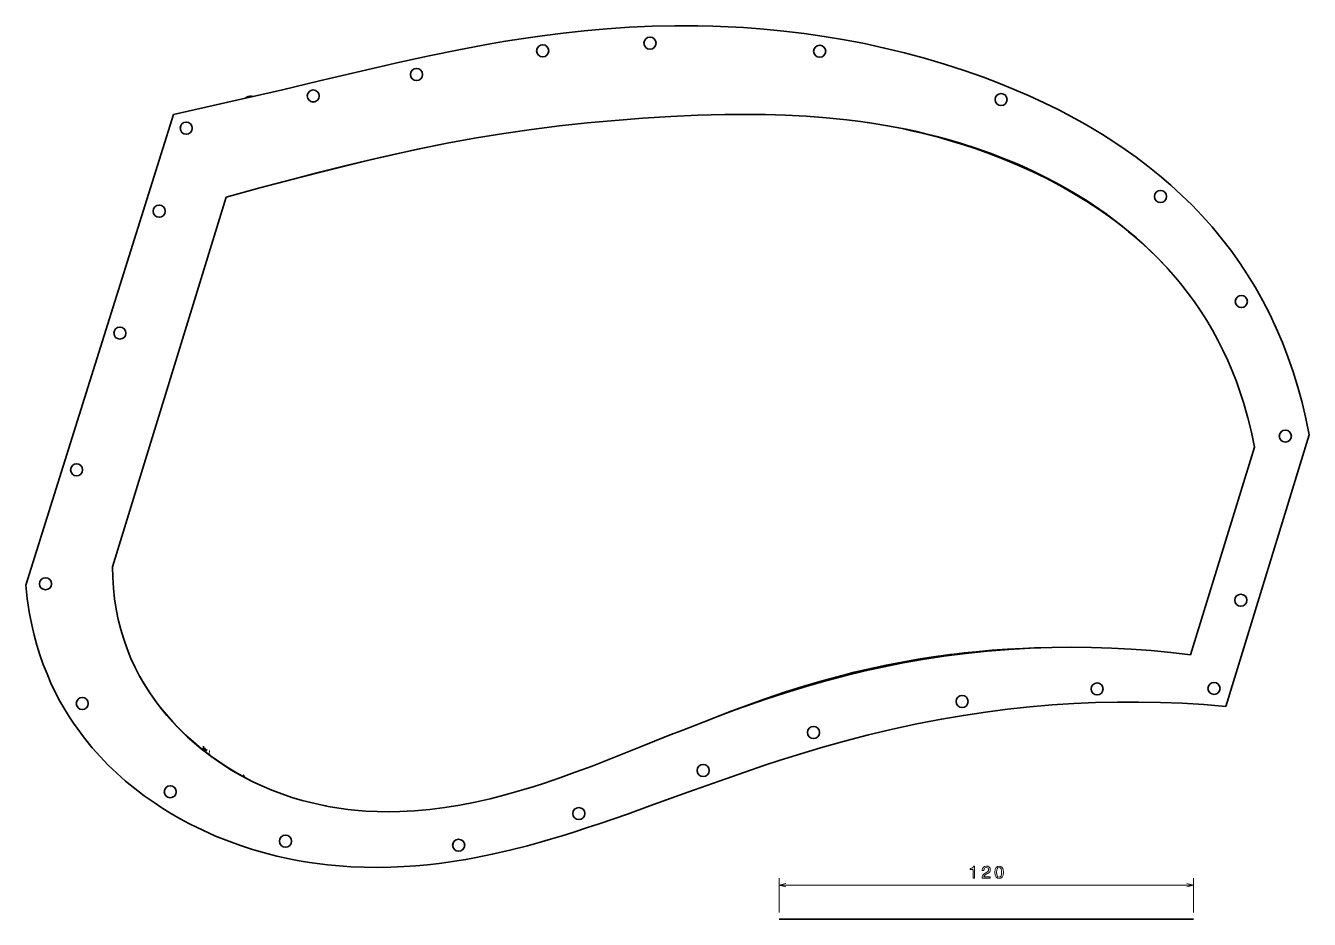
# Model space of a CAD drawing. Extents: x 26 to 398, y 13 to 272.
import ezdxf

# ---------------------------------------------------------------- set-up
doc = ezdxf.new("R2010")
doc.units = 0

msp = doc.modelspace()

# ---------------------------------------------------------------- linework, layer by layer
at = {"color": 7, "lineweight": 35, "ltscale": 0.01609}
msp.add_line((92.149658, 251.516846), (91.508789, 251.576202), dxfattribs=at)
at = {"color": 7, "lineweight": 35, "ltscale": 0.033118}
msp.add_line((109.963943, 249.961304), (108.642746, 250.057709), dxfattribs=at)
at = {"color": 7, "lineweight": 35}
for p, q in [((68.883469, 246.308258), (26.102787, 109.934608)), ((51.246105, 115.243652), (84.224747, 222.354462)), ((397.977875, 153.467651), (373.746277, 74.766304)), ((363.560333, 89.710365), (382.084839, 149.875809)), ((244.385635, 13.06678), (364.385651, 13.06678))]:
    msp.add_line(p, q, dxfattribs=at)
at = {"color": 7, "lineweight": 35, "ltscale": 0.028355}
msp.add_line((77.489914, 62.136639), (77.65477, 63.258789), dxfattribs=at)
at = {"color": 7, "lineweight": 35, "ltscale": 0.023937}
msp.add_line((77.898148, 61.814365), (78.037323, 62.761681), dxfattribs=at)
at = {"color": 7, "lineweight": 13, "ltscale": 0.022274}
msp.add_line((77.961212, 61.764992), (78.090714, 62.646484), dxfattribs=at)
at = {"color": 7, "lineweight": 13, "ltscale": 0.022335}
msp.add_line((78.150864, 61.617073), (78.280716, 62.500969), dxfattribs=at)
at = {"color": 7, "lineweight": 35, "ltscale": 0.018475}
msp.add_line((78.276581, 61.519516), (78.383987, 62.250656), dxfattribs=at)
at = {"color": 7, "lineweight": 13, "ltscale": 0.009097}
msp.add_line((78.599777, 61.941956), (78.652679, 62.301964), dxfattribs=at)
at = {"color": 7, "lineweight": 13, "ltscale": 0.022958}
msp.add_line((79.233353, 61.060593), (79.366852, 61.969177), dxfattribs=at)
at = {"color": 7, "lineweight": 35, "ltscale": 0.004569}
msp.add_line((79.322098, 60.723289), (79.348663, 60.904102), dxfattribs=at)
at = {"color": 7, "lineweight": 35, "ltscale": 0.005616}
msp.add_line((112.918991, 45.942043), (112.979752, 46.158321), dxfattribs=at)
at = {"color": 7, "lineweight": 13, "ltscale": 0.003448}
msp.add_line((112.925247, 45.940826), (112.962555, 46.073586), dxfattribs=at)
at = {"color": 7, "lineweight": 13, "ltscale": 0.038755}
msp.add_line((149.811417, 34.206985), (150.230728, 35.699379), dxfattribs=at)
at = {"color": 7, "lineweight": 13, "ltscale": 0.247754}
for p, q in [((244.385635, 15.06678), (244.385635, 24.976952)), ((364.385651, 15.06678), (364.385651, 24.976952))]:
    msp.add_line(p, q, dxfattribs=at)
at = {"color": 7, "lineweight": 13}
msp.add_line((244.385635, 22.976952), (364.385651, 22.976952), dxfattribs=at)
at = {"color": 7, "lineweight": 35}
for points in [[(68.883469, 246.308258), (84.693039, 249.810516), (100.488556, 253.45105), (111.25499, 255.985748), (122.021255, 258.519501), (130.349533, 260.444305), (134.515854, 261.38562), (143.035507, 263.24585), (151.567642, 264.994965), (156.099579, 265.867157), (160.636887, 266.695313), (165.149094, 267.470337), (169.667923, 268.194489), (175.725281, 269.077942), (181.797012, 269.856781), (187.884338, 270.524323), (194.424911, 271.108978), (200.985428, 271.551941), (207.566269, 271.847137), (214.167374, 271.989136), (217.475327, 272.001099), (220.78804, 271.973022), (225.212021, 271.872314), (229.643509, 271.698242), (234.081711, 271.449768), (239.915543, 271.009033), (245.75679, 270.436279), (251.60231, 269.729645), (257.448364, 268.887329), (263.290497, 267.907684), (269.123596, 266.789154), (274.941833, 265.530212), (280.738525, 264.129303), (286.521606, 262.580658), (292.267242, 260.8862), (297.966309, 259.044373), (300.795349, 258.067688), (303.609039, 257.053528), (308.075836, 255.352448), (312.494568, 253.554108), (316.85965, 251.657654), (321.165405, 249.662262), (325.406128, 247.567108), (330.091949, 245.089813), (332.398682, 243.80307), (334.679932, 242.48407), (338.051849, 240.444794), (341.360809, 238.332245), (344.603516, 236.145905), (347.776733, 233.885376), (351.217285, 231.286224), (354.564087, 228.594421), (357.813263, 225.809509), (360.96109, 222.931), (364.00415, 219.958466), (366.93924, 216.89151), (369.812439, 213.672974), (372.568237, 210.355957), (375.204224, 206.940125), (377.718445, 203.425232), (380.1091, 199.811066), (382.374756, 196.097412), (384.51416, 192.284149), (386.526337, 188.371124), (388.410461, 184.358246), (390.165894, 180.245422), (391.792175, 176.032623), (393.288971, 171.719788), (394.656036, 167.306885), (395.89325, 162.7939), (397.000549, 158.180817), (397.977875, 153.467651)], [(91.509109, 251.576202), (91.048325, 251.569214), (90.518036, 251.435883), (90.027603, 251.180328), (89.732193, 250.95755)], [(382.084839, 149.875809), (381.198853, 154.1754), (380.173218, 158.380035), (379.608063, 160.446747), (379.008026, 162.489716), (377.975464, 165.709076), (376.85379, 168.86763), (375.643127, 171.965332), (374.34375, 175.002167), (372.955963, 177.978058), (371.480194, 180.892944), (369.916931, 183.746704), (368.266876, 186.539246), (366.530762, 189.270416), (364.709503, 191.940048), (363.531616, 193.572968), (362.32135, 195.181854), (361.072388, 196.774933), (359.791382, 198.343597), (357.141907, 201.39949), (354.915009, 203.793335), (352.610382, 206.123016), (350.230194, 208.388153), (347.776886, 210.588287), (345.536835, 212.489044), (343.242981, 214.33783), (340.897278, 216.134308), (339.105225, 217.447144), (337.286072, 218.730225), (333.570221, 221.206787), (329.757172, 223.563049), (325.854736, 225.798218), (321.870697, 227.911621), (317.812958, 229.902802), (313.781677, 231.731293), (309.694733, 233.442657), (305.559204, 235.03717), (301.382019, 236.51532), (297.169739, 237.878021), (293.637268, 238.92627), (290.088226, 239.896057), (286.525757, 240.788483), (283.862305, 241.404358), (281.194153, 241.978577), (278.491425, 242.517731), (275.785919, 243.015747), (271.849335, 243.668182), (267.910797, 244.238525), (263.972107, 244.730011), (261.018768, 245.049042), (258.066467, 245.327301), (252.166183, 245.768066), (246.272507, 246.065674), (240.385483, 246.233673), (234.504196, 246.285278), (228.627213, 246.233063), (224.710709, 246.14624), (220.794846, 246.021393), (212.963242, 245.667664), (204.900589, 245.171722), (196.837051, 244.550415), (188.775742, 243.804993), (180.721603, 242.931641), (172.680542, 241.923737), (164.658661, 240.774231), (156.661438, 239.477936), (148.692871, 238.033752), (141.122055, 236.523621), (133.578186, 234.894867), (126.25029, 233.208771), (118.942093, 231.4422), (111.268173, 229.515167), (103.60762, 227.535919), (93.909363, 224.970947), (84.224747, 222.354462)], [(275.788177, 243.01532), (280.057861, 242.164825), (282.76709, 241.572876), (285.470978, 240.940369), (288.133392, 240.275848), (290.791016, 239.57016), (294.350311, 238.556763), (297.897125, 237.466461), (301.427277, 236.298309), (305.440582, 234.865204), (309.419922, 233.328156), (313.556793, 231.600464), (317.653412, 229.75058), (321.707031, 227.773926), (325.713745, 225.66571), (329.668518, 223.420807), (333.565277, 221.033966), (335.489777, 219.785553), (337.397003, 218.499603), (340.396362, 216.372162), (342.173828, 215.046387), (343.928009, 213.686981), (345.633545, 212.313538), (347.313293, 210.907623), (349.526703, 208.968201), (351.691406, 206.967407), (353.807312, 204.902313), (356.152618, 202.47287), (357.137939, 201.40387)], [(103.603165, 227.53476), (114.723206, 230.366669), (125.133377, 232.89801), (132.37468, 234.574097), (139.647873, 236.174652), (148.691711, 238.033508)], [(363.560333, 89.710365), (357.845856, 90.381195), (352.123444, 90.929085), (346.393158, 91.354019), (340.655304, 91.655937), (334.910461, 91.834747), (329.159546, 91.890297), (323.4039, 91.822334), (317.143005, 91.607918), (310.881989, 91.246574), (304.624725, 90.737778), (298.375671, 90.081161), (292.139526, 89.276688), (285.921204, 88.324776), (280.343964, 87.342857), (274.788483, 86.243683), (269.257935, 85.029175), (263.755096, 83.701965), (258.282349, 82.265488), (252.238907, 80.546524), (246.236252, 78.705368), (240.274612, 76.75103), (236.094467, 75.310539), (231.933334, 73.823471), (227.264847, 72.097855), (222.616318, 70.327141), (216.466293, 67.920341), (212.377823, 66.291527), (204.212997, 63.009834), (195.014908, 59.350063), (190.180435, 57.481285), (185.324127, 55.665512), (180.87883, 54.07254), (176.406677, 52.550346), (173.397232, 51.577827), (170.373413, 50.647026), (167.695847, 49.864491), (165.006256, 49.120392), (160.674866, 48.016296), (156.311905, 47.029858), (151.918137, 46.172962), (147.495285, 45.457535), (143.1689, 44.90881), (140.979416, 44.690624), (138.785172, 44.51347), (136.623199, 44.380589), (134.457932, 44.289978), (131.178162, 44.236012), (127.895477, 44.285751), (124.613098, 44.443123), (121.334534, 44.711792), (119.40329, 44.923916), (117.475555, 45.176601), (115.596069, 45.463268), (113.721634, 45.789742), (111.202744, 46.293987), (108.696915, 46.872482), (106.206558, 47.526031), (103.242035, 48.410244), (100.307877, 49.404137), (97.408813, 50.50798), (94.549774, 51.721569), (91.735916, 53.044197), (88.620667, 54.666603), (85.57782, 56.423767), (82.615601, 58.312325), (79.742371, 60.328239), (76.966553, 62.466957), (74.296555, 64.723511), (73.003815, 65.894333), (71.740601, 67.092628), (70.103973, 68.731918), (68.52388, 70.417221), (67.002579, 72.146919), (65.257599, 74.278946), (63.603832, 76.469994), (62.044506, 78.717529), (60.582623, 81.019203), (59.22086, 83.372879), (57.851505, 85.9991), (56.606808, 88.682938), (55.488888, 91.422699), (54.499439, 94.21701), (53.639782, 97.064812), (52.910908, 99.965294), (52.313541, 102.917885), (51.848141, 105.922195), (51.515018, 108.978004), (51.31432, 112.085175), (51.246105, 115.243652)], [(373.746277, 74.766304), (367.444977, 75.278381), (361.146881, 75.659088), (354.852081, 75.908447), (348.560699, 76.026497), (342.273102, 76.013336), (335.989777, 75.86911), (329.711487, 75.594055), (323.439331, 75.188469), (317.001923, 74.636154), (310.574432, 73.947044), (304.159119, 73.122025), (297.758484, 72.162315), (291.375122, 71.069672), (287.837219, 70.406044), (284.305847, 69.702606), (277.264374, 68.178688), (270.25354, 66.503624), (263.275665, 64.684662), (256.332153, 62.730804), (249.423447, 60.653061), (244.697769, 59.160851), (239.987534, 57.621269), (234.430405, 55.745132), (228.891251, 53.820518), (217.890274, 49.886143), (206.913864, 45.910824), (200.404083, 43.584705), (192.244461, 40.758316), (188.560181, 39.529552), (184.866013, 38.334892), (181.531631, 37.293232), (178.187134, 36.287369), (174.83168, 35.321217), (171.464478, 34.398674), (166.39035, 33.105171), (161.28685, 31.931656), (156.153229, 30.891045), (153.575119, 30.424545), (150.989594, 29.995998), (148.464447, 29.61655), (145.932648, 29.275944), (142.547073, 28.884571), (139.151062, 28.567822), (135.745667, 28.328743), (131.904953, 28.156261), (128.056107, 28.089771), (124.201584, 28.133026), (120.344223, 28.289532), (118.082489, 28.435276), (115.821548, 28.621677), (113.585251, 28.846775), (111.351242, 29.112785), (108.362167, 29.534283), (105.380722, 30.031174), (102.409088, 30.604374), (98.859375, 31.394032), (95.331497, 32.295761), (91.830063, 33.310329), (88.360001, 34.438179), (84.926529, 35.679398), (81.138275, 37.200874), (77.410904, 38.862812), (73.75296, 40.663799), (71.952774, 41.615883), (70.173279, 42.602016), (67.834747, 43.969326), (65.537659, 45.395943), (63.284702, 46.8811), (60.457127, 48.87532), (57.712368, 50.963238), (55.055813, 53.143066), (52.492603, 55.413025), (50.02763, 57.771366), (47.665462, 60.216423), (45.410313, 62.746635), (43.131611, 65.531937), (42.039181, 66.961578), (40.979679, 68.414459), (39.956158, 69.886513), (38.966175, 71.381378), (37.450863, 73.82357), (36.023762, 76.323517), (34.68594, 78.880829), (33.43832, 81.495163), (32.281643, 84.166229), (31.216526, 86.893799), (30.243465, 89.677689), (29.362835, 92.517754), (28.574909, 95.413887), (27.879902, 98.36602), (27.492764, 100.239517), (27.141994, 102.134857), (26.54961, 105.991058), (26.102787, 109.934608)], [(222.61824, 70.327904), (226.324081, 71.785912), (230.503616, 73.391045), (234.692947, 74.951538), (240.297531, 76.95298), (245.924515, 78.852226), (251.570389, 80.637421), (256.829102, 82.185417), (263.015839, 83.859268), (266.109558, 84.635323), (269.203644, 85.370377), (272.298035, 86.064278), (275.392761, 86.716988), (278.487762, 87.328575), (281.582886, 87.899208), (284.677887, 88.429138), (287.77243, 88.918686), (293.95816, 89.778313), (294.397766, 89.83345)], [(294.397766, 89.83345), (297.945007, 90.249886), (301.487549, 90.615807), (306.0401, 91.014359), (310.549561, 91.331131), (315.014801, 91.569679), (318.341431, 91.699905), (323.4039, 91.822334)], [(59.17432, 83.457497), (60.335819, 81.441818), (61.689899, 79.283371), (63.33485, 76.885735), (65.062134, 74.584091), (66.868515, 72.372162), (68.750565, 70.245872), (70.163452, 68.753197), (71.611969, 67.304718), (73.129196, 65.868042), (74.676071, 64.480606), (77.151947, 62.406738), (79.695328, 60.445496), (82.303543, 58.593948), (84.972275, 56.851402), (86.85878, 55.705353), (88.769653, 54.612579), (91.736374, 53.043991)]]:
    msp.add_lwpolyline(points, dxfattribs=at)
at = {"color": 7, "lineweight": 13}
for points in [[(300.558868, 24.976952), (301.017792, 24.976952), (301.017792, 28.502167), (300.674835, 28.502167), (300.584076, 28.19453), (300.402527, 27.987759), (300.125153, 27.866722), (299.741852, 27.826374), (299.741852, 27.468307), (300.558868, 27.468307)], [(303.155121, 24.976952), (305.56073, 24.976952), (305.56073, 25.410667), (303.659424, 25.410667), (303.76535, 25.647701), (303.946899, 25.844387), (304.506683, 26.202457), (304.80423, 26.353752), (305.137085, 26.57061), (305.374115, 26.822773), (305.510284, 27.120323), (305.56073, 27.458221), (305.475006, 27.881851), (305.237976, 28.214703), (304.874847, 28.426517), (304.405823, 28.502167), (303.921692, 28.416431), (303.553528, 28.179401), (303.316498, 27.801159), (303.235809, 27.30188), (303.235809, 27.231274), (303.694733, 27.231274), (303.694733, 27.271622), (303.740112, 27.614559), (303.876282, 27.866722), (304.09314, 28.028103), (304.380615, 28.08358), (304.673126, 28.033146), (304.889984, 27.907066), (305.031189, 27.710381), (305.081635, 27.463264), (305.046326, 27.231274), (304.9505, 27.034588), (304.789124, 26.863117), (304.5672, 26.711823), (304.269653, 26.550438), (303.775421, 26.237759), (303.427429, 25.904907), (303.220673, 25.501446), (303.155121, 24.992081)], [(306.90625, 26.686607), (306.981903, 25.894817), (307.218933, 25.329979), (307.597198, 24.987038), (308.121674, 24.876087), (308.641144, 24.987038), (309.019379, 25.329979), (309.251373, 25.894817), (309.332062, 26.686607), (309.251373, 27.473351), (309.155548, 27.78603), (309.019379, 28.043236), (308.641144, 28.386173), (308.121674, 28.502167), (307.597198, 28.386173), (307.218933, 28.038189), (306.981903, 27.473351)], [(307.390411, 26.686607), (307.430756, 27.296837), (307.556824, 27.735596), (307.783783, 27.992802), (308.121674, 28.08358), (308.454529, 27.992802), (308.681488, 27.735596), (308.807556, 27.296837), (308.8479, 26.686607), (308.807556, 26.071331), (308.681488, 25.632572), (308.454529, 25.375366), (308.121674, 25.289631), (307.783783, 25.375366), (307.556824, 25.632572), (307.430756, 26.071331)]]:
    msp.add_lwpolyline(points, close=True, dxfattribs=at)
for points in [[(246.31749, 23.494587), (244.385635, 22.976952), (246.31749, 22.459312)], [(362.453796, 22.459312), (364.385651, 22.976952), (362.453796, 23.494587)]]:
    msp.add_lwpolyline(points, dxfattribs=at)
at = {"color": 7, "lineweight": 35}
for centre in [(206.974075, 266.921112), (175.88176, 264.698608), (256.124329, 264.581543), (139.308273, 257.86026), (109.422104, 251.625366), (308.680969, 250.58316), (72.621796, 242.301666), (354.880432, 222.518188), (64.789886, 218.248413), (378.290985, 192.067764), (53.407757, 182.927338), (391.027557, 153.08316), (40.857906, 143.321732), (31.832859, 110.302261), (378.125122, 105.513435), (336.486877, 79.820602), (370.367126, 79.972565), (42.505085, 75.606445), (297.385925, 76.191956), (254.332321, 67.204659), (222.369186, 56.205612), (67.998154, 50.029652), (186.356812, 43.70319), (101.358078, 35.7201), (151.531586, 34.528801)]:
    msp.add_circle(centre, 1.75, dxfattribs=at)
at = {"color": 7, "lineweight": 13}
msp.add_arc((91.483856, 251.292023), 0.285494, 26.388216, 84.985524, dxfattribs=at)
at = {"color": 7, "lineweight": 35}
for centre, major_axis, start_param, end_param in [((89.424683, 54.900505), (0.310207, -0.045578), 3.141616916, 3.4621351313), ((123.504868, 54.257248), (35.558208, -5.224068), 3.4621348976, 3.4742148608), ((111.157822, 54.427402), (22.745281, -3.341644), 3.4742152824, 3.4965990488), ((125.056763, 54.368378), (37.264404, -5.474739), 3.49659961, 3.512063533)]:
    msp.add_ellipse(centre, major_axis=major_axis, ratio=0.38461, start_param=start_param, end_param=end_param, dxfattribs=at)

doc.saveas('drawing.dxf')
